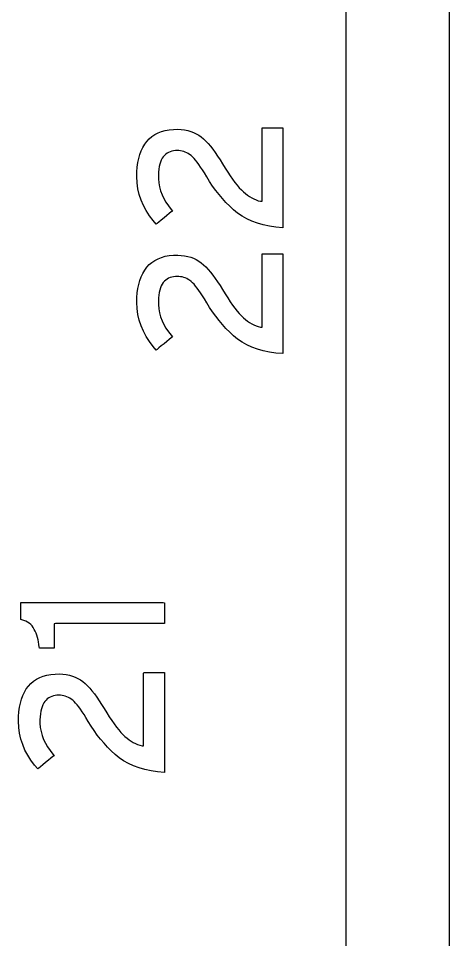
# Model space of a CAD drawing. Extents: x 1 to 47.7, y 0.2 to 35.
# Drawn here: x 36.007 to 36.298, y 9.657 to 10.28 of the extents above; entities that cross this region are included whole.
import ezdxf

# ---------------------------------------------------------------- set-up
doc = ezdxf.new("R2010")
doc.units = 0
doc.header["$MEASUREMENT"] = 0
doc.layers.add('8_0_____DWG', color=7, linetype='CONTINUOUS')

msp = doc.modelspace()

# ---------------------------------------------------------------- linework, layer by layer
at = {"layer": '8_0_____DWG'}
for points in [[(36.22843, 10.88312), (36.22843, 10.49277), (36.22843, 10.10318), (36.22843, 9.71512), (36.22843, 9.5219), (36.22843, 9.32935), (36.22843, 9.13756), (36.22843, 8.94663), (36.22843, 8.75665), (36.22843, 8.56772), (36.22843, 8.37994), (36.22843, 8.19339), (36.22843, 8.00818), (36.22843, 7.8244)], [(36.29846, 7.8244), (36.29846, 8.00818), (36.29846, 8.19339), (36.29846, 8.37994), (36.29846, 8.56772), (36.29846, 8.75665), (36.29846, 8.94663), (36.29846, 9.13756), (36.29846, 9.32935), (36.29846, 9.5219), (36.29846, 9.71512), (36.29846, 10.10318), (36.29846, 10.49277), (36.29846, 10.88312)]]:
    msp.add_lwpolyline(points, dxfattribs=at)
for points in [[(36.18576, 10.13828), (36.1811, 10.13868), (36.17668, 10.13932), (36.1725, 10.14019), (36.16855, 10.1413), (36.16484, 10.14264), (36.16137, 10.14422), (36.15814, 10.14604), (36.15514, 10.14809), (36.15239, 10.15038), (36.1498, 10.15281), (36.1473, 10.15535), (36.14489, 10.15799), (36.14258, 10.16073), (36.14036, 10.16357), (36.13824, 10.16651), (36.13621, 10.16955), (36.13427, 10.17269), (36.13266, 10.17543), (36.1314, 10.17746), (36.13017, 10.17933), (36.12899, 10.18104), (36.12786, 10.18259), (36.12676, 10.18397), (36.1257, 10.18519), (36.12468, 10.18626), (36.1237, 10.18715), (36.12274, 10.18787), (36.12176, 10.18848), (36.12077, 10.189), (36.11975, 10.18945), (36.11872, 10.18982), (36.11767, 10.19011), (36.1166, 10.19032), (36.11551, 10.19045), (36.11441, 10.1905), (36.1131, 10.19046), (36.11184, 10.19031), (36.11064, 10.19006), (36.10952, 10.1897), (36.10846, 10.18924), (36.10747, 10.18867), (36.10655, 10.18799), (36.10569, 10.18721), (36.10491, 10.18632), (36.10417, 10.18526), (36.10353, 10.18406), (36.10298, 10.18271), (36.10251, 10.18123), (36.10214, 10.1796), (36.10185, 10.17784), (36.10166, 10.17593), (36.10156, 10.17388), (36.10157, 10.17147), (36.10183, 10.16862), (36.10233, 10.16585), (36.10306, 10.16315), (36.10404, 10.16052), (36.10525, 10.15797), (36.1067, 10.15548), (36.10839, 10.15307), (36.11031, 10.15073), (36.11112, 10.14961), (36.11033, 10.14896), (36.10898, 10.14787), (36.10727, 10.14648), (36.1054, 10.14495), (36.10356, 10.14346), (36.10195, 10.14215), (36.10076, 10.14118), (36.1002, 10.14072), (36.098, 10.14318), (36.09548, 10.14646), (36.09329, 10.14987), (36.09142, 10.1534), (36.08989, 10.15705), (36.08868, 10.16082), (36.0878, 10.16472), (36.08725, 10.16874), (36.08702, 10.17288), (36.08711, 10.17619), (36.08735, 10.17934), (36.08777, 10.18232), (36.08835, 10.18513), (36.08909, 10.18777), (36.09, 10.19025), (36.09108, 10.19256), (36.09232, 10.19471), (36.09374, 10.19669), (36.09538, 10.19846), (36.09721, 10.20001), (36.09921, 10.20136), (36.10139, 10.20248), (36.10374, 10.20339), (36.10628, 10.20408), (36.10899, 10.20455), (36.11188, 10.20481), (36.11466, 10.20485), (36.11703, 10.20471), (36.11929, 10.20443), (36.12144, 10.20401), (36.12348, 10.20344), (36.12542, 10.20274), (36.12724, 10.20188), (36.12896, 10.20089), (36.13057, 10.19975), (36.13209, 10.19843), (36.13363, 10.19691), (36.13519, 10.19523), (36.13676, 10.19337), (36.13836, 10.19135), (36.13998, 10.18915), (36.14161, 10.18679), (36.14327, 10.18425), (36.14494, 10.18154), (36.14671, 10.17864), (36.14845, 10.17591), (36.15013, 10.17339), (36.15175, 10.17107), (36.15332, 10.16895), (36.15484, 10.16704), (36.1563, 10.16533), (36.1577, 10.16382), (36.15906, 10.16252), (36.16043, 10.16135), (36.16182, 10.1603), (36.16324, 10.15935), (36.16468, 10.1585), (36.16613, 10.15776), (36.16761, 10.15713), (36.16911, 10.1566), (36.17063, 10.15618), (36.17166, 10.15616), (36.17166, 10.15905), (36.17166, 10.16465), (36.17166, 10.17206), (36.17166, 10.18041), (36.17166, 10.1888), (36.17166, 10.19636), (36.17166, 10.2022), (36.17166, 10.20544), (36.17182, 10.20581), (36.17283, 10.20581), (36.17455, 10.20581), (36.17673, 10.20581), (36.17911, 10.20581), (36.18146, 10.20581), (36.18351, 10.20581), (36.18502, 10.20581), (36.18574, 10.20581), (36.18576, 10.20431), (36.18576, 10.19862), (36.18576, 10.1898), (36.18576, 10.17905), (36.18576, 10.16757), (36.18576, 10.15655), (36.18576, 10.1472), (36.18576, 10.14071)], [(36.18576, 10.05317), (36.1811, 10.05357), (36.17668, 10.05421), (36.1725, 10.05508), (36.16855, 10.05619), (36.16484, 10.05753), (36.16137, 10.05911), (36.15814, 10.06093), (36.15514, 10.06298), (36.15239, 10.06527), (36.1498, 10.0677), (36.1473, 10.07024), (36.14489, 10.07288), (36.14258, 10.07562), (36.14036, 10.07846), (36.13824, 10.0814), (36.13621, 10.08444), (36.13427, 10.08758), (36.13266, 10.09032), (36.1314, 10.09235), (36.13017, 10.09422), (36.12899, 10.09593), (36.12786, 10.09748), (36.12676, 10.09886), (36.1257, 10.10008), (36.12468, 10.10115), (36.1237, 10.10204), (36.12274, 10.10276), (36.12176, 10.10336), (36.12077, 10.10389), (36.11975, 10.10434), (36.11872, 10.10471), (36.11767, 10.105), (36.1166, 10.10521), (36.11551, 10.10534), (36.11441, 10.10539), (36.1131, 10.10535), (36.11184, 10.1052), (36.11064, 10.10495), (36.10952, 10.10459), (36.10846, 10.10413), (36.10747, 10.10356), (36.10655, 10.10288), (36.10569, 10.1021), (36.10491, 10.10121), (36.10417, 10.10015), (36.10353, 10.09895), (36.10298, 10.0976), (36.10251, 10.09612), (36.10214, 10.09449), (36.10185, 10.09273), (36.10166, 10.09082), (36.10156, 10.08877), (36.10157, 10.08636), (36.10183, 10.08351), (36.10233, 10.08074), (36.10306, 10.07804), (36.10404, 10.07541), (36.10525, 10.07286), (36.1067, 10.07037), (36.10839, 10.06796), (36.11031, 10.06562), (36.11112, 10.0645), (36.11033, 10.06385), (36.10898, 10.06276), (36.10727, 10.06137), (36.1054, 10.05984), (36.10356, 10.05835), (36.10195, 10.05704), (36.10076, 10.05607), (36.1002, 10.05561), (36.098, 10.05807), (36.09548, 10.06135), (36.09329, 10.06476), (36.09142, 10.06829), (36.08989, 10.07194), (36.08868, 10.07571), (36.0878, 10.07961), (36.08725, 10.08363), (36.08702, 10.08777), (36.08711, 10.09108), (36.08735, 10.09423), (36.08777, 10.09721), (36.08835, 10.10002), (36.08909, 10.10266), (36.09, 10.10514), (36.09108, 10.10745), (36.09232, 10.1096), (36.09374, 10.11158), (36.09538, 10.11335), (36.09721, 10.1149), (36.09921, 10.11625), (36.10139, 10.11737), (36.10374, 10.11828), (36.10628, 10.11897), (36.10899, 10.11944), (36.11188, 10.1197), (36.11466, 10.11974), (36.11703, 10.1196), (36.11929, 10.11932), (36.12144, 10.1189), (36.12348, 10.11833), (36.12542, 10.11763), (36.12724, 10.11677), (36.12896, 10.11578), (36.13057, 10.11464), (36.13209, 10.11332), (36.13363, 10.1118), (36.13519, 10.11012), (36.13676, 10.10826), (36.13836, 10.10624), (36.13998, 10.10404), (36.14161, 10.10168), (36.14327, 10.09914), (36.14494, 10.09643), (36.14671, 10.09353), (36.14845, 10.0908), (36.15013, 10.08828), (36.15175, 10.08596), (36.15332, 10.08384), (36.15484, 10.08193), (36.1563, 10.08022), (36.1577, 10.07871), (36.15906, 10.07741), (36.16043, 10.07624), (36.16182, 10.07519), (36.16324, 10.07424), (36.16468, 10.07339), (36.16613, 10.07265), (36.16761, 10.07202), (36.16911, 10.07149), (36.17063, 10.07107), (36.17166, 10.07105), (36.17166, 10.07394), (36.17166, 10.07954), (36.17166, 10.08696), (36.17166, 10.0953), (36.17166, 10.1037), (36.17166, 10.11127), (36.17166, 10.11711), (36.17166, 10.12034), (36.17182, 10.12071), (36.17283, 10.12071), (36.17455, 10.12071), (36.17673, 10.12071), (36.17911, 10.12071), (36.18146, 10.12071), (36.18351, 10.12071), (36.18502, 10.12071), (36.18574, 10.12071), (36.18576, 10.11922), (36.18576, 10.11352), (36.18576, 10.1047), (36.18576, 10.09395), (36.18576, 10.08246), (36.18576, 10.07144), (36.18576, 10.06209), (36.18576, 10.0556)], [(36.10571, 9.87069), (36.10286, 9.87069), (36.09528, 9.87069), (36.08441, 9.87069), (36.07173, 9.87069), (36.05869, 9.87069), (36.04673, 9.87069), (36.03733, 9.87069), (36.03193, 9.87069), (36.03118, 9.87052), (36.03118, 9.86931), (36.03118, 9.8672), (36.03118, 9.86453), (36.03118, 9.8616), (36.03118, 9.85876), (36.03118, 9.85633), (36.03118, 9.85463), (36.03118, 9.85399), (36.0308, 9.85399), (36.02978, 9.85399), (36.02831, 9.85399), (36.02661, 9.85399), (36.02485, 9.85399), (36.02324, 9.85399), (36.02197, 9.85399), (36.02125, 9.85399), (36.02107, 9.85486), (36.02088, 9.85655), (36.02062, 9.85818), (36.02029, 9.85975), (36.0199, 9.86127), (36.01945, 9.86272), (36.01893, 9.86412), (36.01834, 9.86546), (36.01769, 9.86674), (36.01698, 9.86793), (36.01618, 9.869), (36.01527, 9.86997), (36.01427, 9.87084), (36.01317, 9.87159), (36.01197, 9.87224), (36.01067, 9.87278), (36.00927, 9.87321), (36.00853, 9.8735), (36.00853, 9.87433), (36.00853, 9.87577), (36.00853, 9.8776), (36.00853, 9.87959), (36.00853, 9.88153), (36.00853, 9.8832), (36.00853, 9.88436), (36.00853, 9.88479), (36.01225, 9.88479), (36.02214, 9.88479), (36.0363, 9.88479), (36.05284, 9.88479), (36.06985, 9.88479), (36.08544, 9.88479), (36.0977, 9.88479), (36.10474, 9.88479), (36.10571, 9.88465), (36.10571, 9.88363), (36.10571, 9.88185), (36.10571, 9.87959), (36.10571, 9.87712), (36.10571, 9.87472), (36.10571, 9.87266), (36.10571, 9.87123)], [(36.10571, 9.76998), (36.10105, 9.77038), (36.09663, 9.77102), (36.09244, 9.7719), (36.0885, 9.77301), (36.08479, 9.77435), (36.08132, 9.77593), (36.07809, 9.77774), (36.07509, 9.77979), (36.07234, 9.78208), (36.06975, 9.78451), (36.06725, 9.78705), (36.06484, 9.78969), (36.06253, 9.79243), (36.06031, 9.79527), (36.05819, 9.79822), (36.05616, 9.80126), (36.05422, 9.8044), (36.05261, 9.80715), (36.05134, 9.80918), (36.05012, 9.81105), (36.04894, 9.81275), (36.0478, 9.8143), (36.04671, 9.81568), (36.04565, 9.8169), (36.04463, 9.81796), (36.04365, 9.81886), (36.04269, 9.81957), (36.04171, 9.82018), (36.04072, 9.82071), (36.0397, 9.82116), (36.03867, 9.82153), (36.03762, 9.82181), (36.03655, 9.82202), (36.03546, 9.82215), (36.03436, 9.8222), (36.03305, 9.82216), (36.03179, 9.82201), (36.03059, 9.82176), (36.02947, 9.8214), (36.02841, 9.82094), (36.02742, 9.82037), (36.02649, 9.81969), (36.02564, 9.81891), (36.02486, 9.81802), (36.02412, 9.81696), (36.02348, 9.81576), (36.02293, 9.81442), (36.02246, 9.81293), (36.02209, 9.81131), (36.0218, 9.80954), (36.02161, 9.80764), (36.0215, 9.80559), (36.02152, 9.80318), (36.02178, 9.80033), (36.02227, 9.79756), (36.02301, 9.79486), (36.02399, 9.79223), (36.0252, 9.78967), (36.02665, 9.78719), (36.02834, 9.78477), (36.03026, 9.78243), (36.03107, 9.78131), (36.03028, 9.78067), (36.02893, 9.77957), (36.02722, 9.77818), (36.02535, 9.77666), (36.02351, 9.77517), (36.0219, 9.77386), (36.02071, 9.77289), (36.02015, 9.77244), (36.01794, 9.77489), (36.01543, 9.77817), (36.01324, 9.78158), (36.01137, 9.7851), (36.00984, 9.78876), (36.00863, 9.79253), (36.00775, 9.79643), (36.0072, 9.80045), (36.00697, 9.80459), (36.00705, 9.8079), (36.0073, 9.81105), (36.00772, 9.81402), (36.0083, 9.81684), (36.00904, 9.81948), (36.00995, 9.82196), (36.01103, 9.82427), (36.01227, 9.82641), (36.01369, 9.82839), (36.01533, 9.83016), (36.01716, 9.83172), (36.01916, 9.83306), (36.02134, 9.83419), (36.02369, 9.8351), (36.02623, 9.83579), (36.02894, 9.83626), (36.03183, 9.83652), (36.0346, 9.83656), (36.03698, 9.83643), (36.03924, 9.83615), (36.04139, 9.83572), (36.04343, 9.83516), (36.04537, 9.83445), (36.04719, 9.8336), (36.04891, 9.8326), (36.05051, 9.83147), (36.05204, 9.83014), (36.05358, 9.82862), (36.05514, 9.82694), (36.05671, 9.82508), (36.05831, 9.82306), (36.05992, 9.82086), (36.06156, 9.81849), (36.06321, 9.81595), (36.06489, 9.81325), (36.06666, 9.81034), (36.0684, 9.80761), (36.07007, 9.80509), (36.0717, 9.80277), (36.07327, 9.80066), (36.07479, 9.79874), (36.07625, 9.79703), (36.07765, 9.79552), (36.07901, 9.79422), (36.08038, 9.79306), (36.08177, 9.792), (36.08319, 9.79105), (36.08463, 9.79021), (36.08608, 9.78947), (36.08756, 9.78884), (36.08906, 9.78831), (36.09058, 9.78789), (36.09161, 9.78788), (36.09161, 9.79077), (36.09161, 9.79636), (36.09161, 9.80377), (36.09161, 9.81212), (36.09161, 9.82052), (36.09161, 9.82808), (36.09161, 9.83392), (36.09161, 9.83715), (36.09177, 9.83752), (36.09278, 9.83752), (36.0945, 9.83752), (36.09668, 9.83752), (36.09906, 9.83752), (36.10141, 9.83752), (36.10346, 9.83752), (36.10497, 9.83752), (36.10569, 9.83752), (36.10571, 9.83603), (36.10571, 9.83033), (36.10571, 9.82151), (36.10571, 9.81076), (36.10571, 9.79927), (36.10571, 9.78826), (36.10571, 9.7789), (36.10571, 9.77241)]]:
    msp.add_lwpolyline(points, close=True, dxfattribs=at)

doc.saveas('drawing.dxf')
